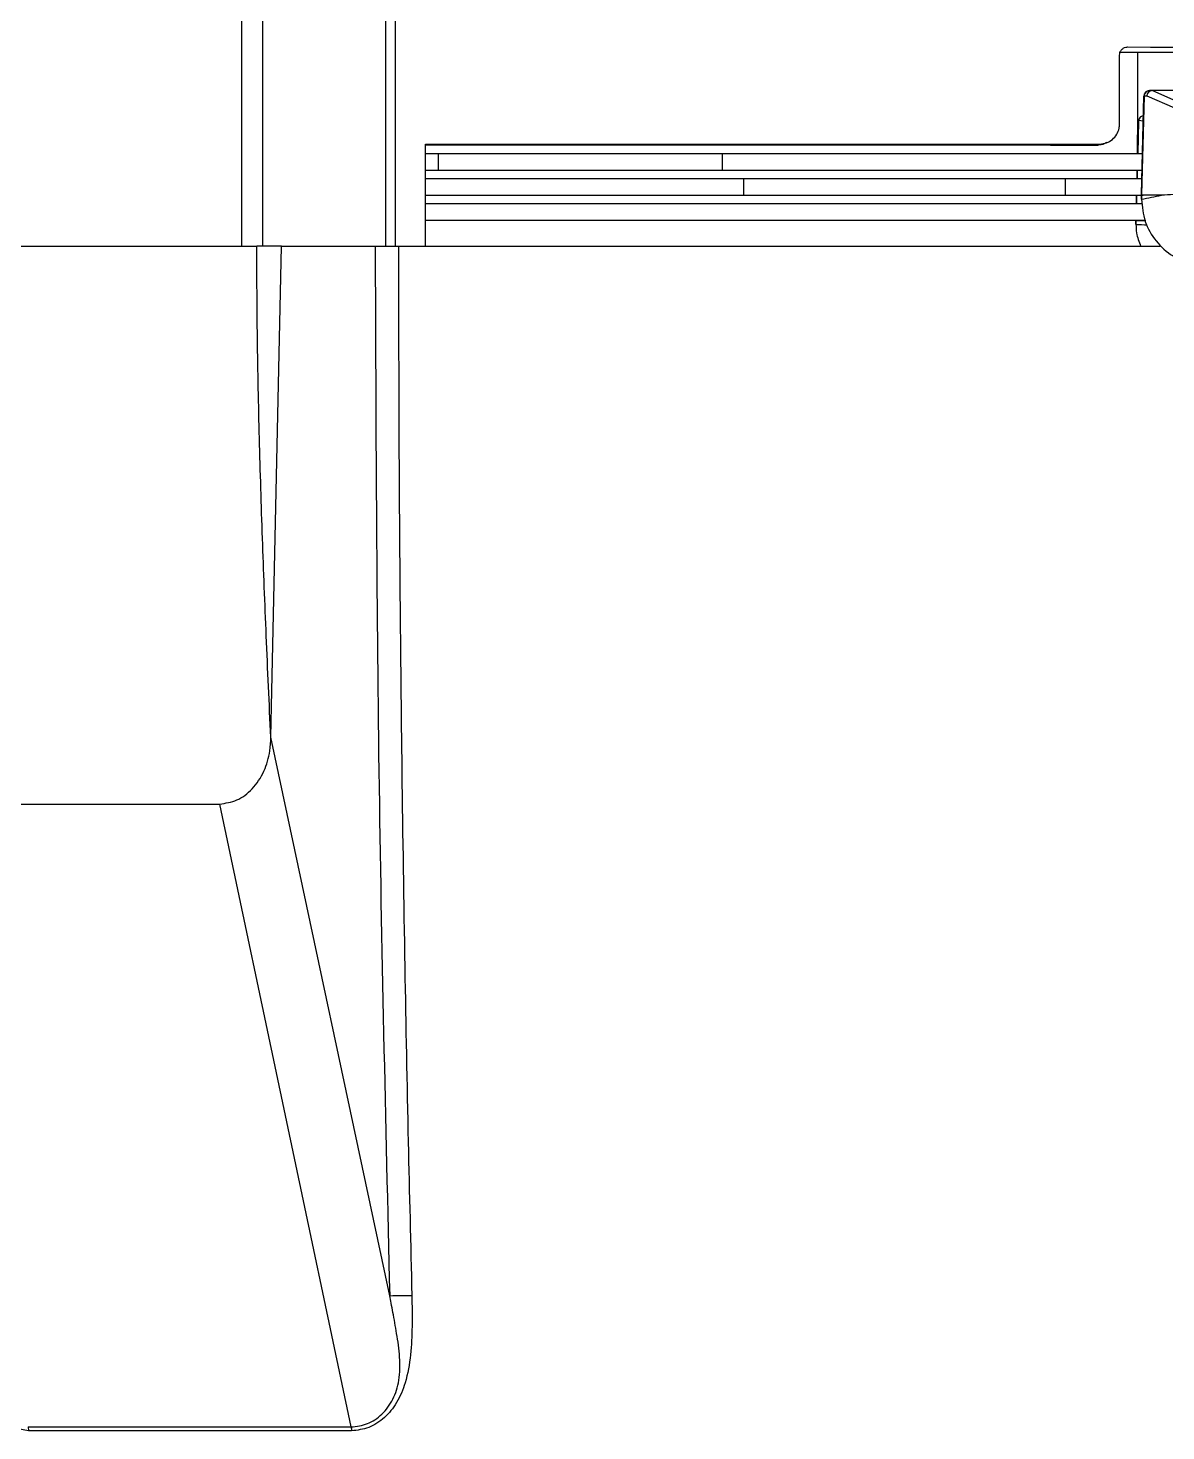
# Model space of a CAD drawing. Extents: x 6 to 134, y 3 to 97.
# Drawn here: x 54.594 to 56.633, y 10.718 to 13.232 of the extents above; entities that cross this region are included whole.
import ezdxf

# ---------------------------------------------------------------- set-up
doc = ezdxf.new("R2010")
doc.units = 0
doc.header["$MEASUREMENT"] = 0
doc.layers.add('OBJECT', color=7, linetype='CONTINUOUS')

msp = doc.modelspace()

# ---------------------------------------------------------------- linework, layer by layer
at = {"layer": 'OBJECT'}
for p, q in [((54.9769, 12.8414), (54.9769, 13.9178)), ((55.0141, 13.9175), (55.0141, 12.8414)), ((55.2352, 12.8414), (55.2352, 13.9148)), ((55.2522, 13.9147), (55.2522, 12.8414)), ((57.8869, 13.1884), (56.5496, 13.1884)), ((56.5502, 13.0595), (56.5502, 13.1834)), ((56.5824, 13.1884), (56.5824, 13.041)), ((56.5894, 12.934), (56.594, 13.1102)), ((56.5941, 13.1102), (56.5896, 12.934)), ((56.594, 13.1102), (56.5941, 13.1102)), ((56.5941, 13.1105), (56.599, 13.1105)), ((56.599, 13.1105), (56.6486, 13.0889)), ((56.6041, 13.1199), (56.604, 13.1199)), ((56.609, 13.1199), (56.6041, 13.1199)), ((56.6585, 13.0983), (56.6089, 13.1199)), ((56.7239, 13.1199), (56.609, 13.1199)), ((56.5843, 13.0653), (56.5828, 13.0073)), ((56.5829, 13.0073), (56.5844, 13.0653)), ((56.5844, 13.0653), (56.5843, 13.0653)), ((56.5928, 13.065), (56.5845, 13.0667)), ((55.3063, 13.0243), (56.5148, 13.0243)), ((55.3063, 12.8414), (55.3063, 13.0243)), ((56.5271, 13.0264), (56.531, 13.0284)), ((56.5824, 13.0073), (56.5824, 13.041)), ((55.3063, 13.0073), (55.329, 13.0073)), ((56.4264, 13.0225), (55.3069, 13.0225)), ((55.329, 13.0073), (55.329, 12.9773)), ((55.329, 13.0073), (55.8381, 13.0073)), ((55.8381, 13.0073), (55.8381, 12.9773)), ((55.8381, 13.0073), (56.5913, 13.0073)), ((56.4979, 13.0225), (56.5111, 13.0225)), ((55.3063, 12.9773), (55.329, 12.9773)), ((55.329, 12.9773), (55.8381, 12.9773)), ((55.8381, 12.9773), (56.5906, 12.9773)), ((56.582, 12.9773), (56.5816, 12.9624)), ((56.5817, 12.9624), (56.5821, 12.9773)), ((55.3063, 12.9624), (55.8764, 12.9624)), ((55.8764, 12.9624), (55.8764, 12.9324)), ((55.8764, 12.9624), (56.4527, 12.9624)), ((56.4527, 12.9624), (56.4527, 12.9324)), ((56.4527, 12.9624), (56.5884, 12.9624)), ((55.3063, 12.9324), (55.8764, 12.9324)), ((55.8764, 12.9324), (56.4527, 12.9324)), ((56.4527, 12.9324), (56.5924, 12.9324)), ((56.5808, 12.9324), (56.5804, 12.9175)), ((56.5805, 12.9175), (56.5809, 12.9324)), ((56.5896, 12.934), (56.5894, 12.934)), ((56.5894, 12.9332), (56.5894, 12.9316)), ((56.5894, 12.9309), (56.5895, 12.9309)), ((56.5894, 12.9257), (56.5894, 12.9309)), ((56.5895, 12.9257), (56.5894, 12.9257)), ((56.6253, 12.9324), (56.5895, 12.9324)), ((56.5895, 12.9309), (56.5895, 12.9257)), ((55.3063, 12.9175), (56.5899, 12.9175)), ((55.3063, 12.8875), (56.5973, 12.8875)), ((56.5797, 12.886), (56.5796, 12.886)), ((56.5796, 12.886), (56.5796, 12.8808)), ((56.5796, 12.8808), (56.5797, 12.8808)), ((56.5797, 12.8867), (56.5798, 12.8875)), ((56.5976, 12.8867), (56.5797, 12.8867)), ((56.5797, 12.8808), (56.5797, 12.886)), ((54.4808, 12.8414), (55.004, 12.8414)), ((55.0291, 11.9614), (55.0485, 12.8414)), ((55.0485, 12.8414), (55.2162, 12.8414)), ((55.2579, 12.8414), (56.6233, 12.8414)), ((55.2422, 10.9602), (55.0291, 11.9614)), ((54.5487, 11.8414), (54.9376, 11.8414)), ((55.1732, 10.7249), (54.9376, 11.8414)), ((54.594, 10.7249), (54.5946, 10.7178))]:
    msp.add_line(p, q, dxfattribs=at)
at = {"layer": 'OBJECT', "flags": 128}
msp.add_lwpolyline([(56.5111, 13.0225), (56.5137, 13.0238), (56.5148, 13.0243)], dxfattribs=at)
at = {"layer": 'OBJECT'}
for centre, major_axis, ratio, start_param, end_param in [((57.2094, 13.3133), (3.36, -0.0003), 0.034921, 4.519502, 4.910257), ((56.604, 13.1099), (0.00027, 0.01), 0.995313, 1.431187, 1.571788), ((56.6041, 13.1099), (0, 0.01), 0.999923, 0, 1.518436), ((56.6042, 13.1099), (0.0101, -0.0003), 0.989879, 3.115745, 3.141925), ((56.6089, 13.1099), (0.00204, 0.00979), 0.991895, 0.210094, 1.722176), ((56.6325, 13.1099), (0.0255, -0.0094), 0.136222, 2.786419, 2.792773), ((56.5943, 13.065), (0.01, 0), 0.999924, 1.570796, 3.089233), ((56.5942, 13.065), (0.00027, 0.01), 0.989774, 1.544675, 1.570855), ((56.5944, 13.065), (0.01, -0.0003), 0.995336, 3.00212, 3.142721), ((56.7088, 12.9309), (0.0033, 0.12), 0.995313, 1.571788, 1.578305), ((56.7088, 12.9309), (0, 0.12), 0.99532, 1.564286, 1.570796), ((56.7088, 12.9257), (0, 0.12), 0.99532, 1.570796, 1.575001), ((56.7107, 12.9309), (0.1212, -0.0032), 0.989879, 3.141925, 3.155014), ((56.0911, 14.9949), (2.3651, 0), 0.895193, 4.924724, 4.940236), ((56.7107, 12.9309), (0.1212, 0), 0.989893, 3.128502, 3.141593), ((56.7107, 12.9257), (0.1212, 0), 0.989893, 3.141593, 3.144933), ((56.6984, 12.886), (0, 0.12), 0.989788, 1.557705, 1.570796), ((56.6984, 12.8808), (0, 0.12), 0.989788, 1.570796, 1.574137), ((56.7003, 12.886), (0.1206, 0), 0.995343, 3.135082, 3.141593), ((56.7003, 12.8808), (0.1206, 0), 0.995343, 3.141593, 3.145797), ((56.6761, 14.95), (2.1226, 0), 0.976119, 4.666998, 4.676442)]:
    msp.add_ellipse(centre, major_axis=major_axis, ratio=ratio, start_param=start_param, end_param=end_param, dxfattribs=at)
for points, knots in [([(56.5502, 13.1834), (56.5504, 13.185), (56.5507, 13.1883), (56.5532, 13.1927), (56.5569, 13.196), (56.5611, 13.198), (56.5641, 13.1982), (56.5653, 13.1982)], [0, 0, 0, 0, 0.207091, 0.414136, 0.622728, 0.836214, 1, 1, 1, 1]), ([(56.604, 13.1199), (56.6032, 13.1199), (56.6019, 13.1199), (56.5988, 13.1187), (56.5963, 13.1166), (56.5947, 13.114), (56.5943, 13.1123), (56.5942, 13.1116)], [0, 0, 0, 0, 0.281503, 0.477149, 0.672463, 0.878462, 1, 1, 1, 1]), ([(56.5931, 13.0749), (56.5927, 13.0748), (56.5917, 13.0748), (56.5892, 13.0738), (56.5867, 13.0717), (56.5851, 13.0691), (56.5847, 13.0674), (56.5845, 13.0667)], [0, 0, 0, 0, 0.169566, 0.395692, 0.621435, 0.859527, 1, 1, 1, 1]), ([(56.5148, 13.0243), (56.5188, 13.0247), (56.527, 13.0256), (56.5378, 13.0319), (56.5458, 13.0412), (56.5497, 13.051), (56.5501, 13.0573), (56.5502, 13.0595)], [0, 0, 0, 0, 0.222584, 0.445262, 0.665041, 0.878843, 1, 1, 1, 1]), ([(56.527, 13.0267), (56.5256, 13.0259), (56.5209, 13.023), (56.5153, 13.0227), (56.5113, 13.0225)], [0, 0, 0, 0, 0.287105, 1, 1, 1, 1]), ([(56.5824, 13.041), (56.5824, 13.0408), (56.5824, 13.0369), (56.5829, 13.0331), (56.5833, 13.0294)], [0, 0, 0, 0, 0.045986, 1, 1, 1, 1]), ([(56.5824, 13.041), (56.5824, 13.0407), (56.5824, 13.0339), (56.5828, 13.027), (56.5831, 13.0204)], [0, 0, 0, 0, 0.034949, 1, 1, 1, 1]), ([(56.4264, 13.0225), (56.4304, 13.0224), (56.4387, 13.0224), (56.4511, 13.0223), (56.4604, 13.0222), (56.4694, 13.0222), (56.478, 13.0223), (56.4884, 13.0224), (56.4968, 13.0225), (56.4979, 13.0225)], [0, 0, 0, 0, 0.152819, 0.318922, 0.483759, 0.522664, 0.667715, 0.953908, 1, 1, 1, 1]), ([(56.5895, 12.9253), (56.5909, 12.9118), (56.5936, 12.8848), (56.6144, 12.8492), (56.6441, 12.8218), (56.669, 12.8132), (56.6811, 12.8091)], [0, 0, 0, 0, 0.253584, 0.507165, 0.760847, 1, 1, 1, 1]), ([(56.7134, 12.9415), (56.7127, 12.9414), (56.7092, 12.9409), (56.6942, 12.9387), (56.6655, 12.9347), (56.6398, 12.9332), (56.6253, 12.9324)], [0, 0, 0, 0, 0.024148, 0.120739, 0.507103, 1, 1, 1, 1]), ([(56.5797, 12.8803), (56.5799, 12.8751), (56.5802, 12.8616), (56.5851, 12.8491), (56.5881, 12.8414)], [0, 0, 0, 0, 0.387173, 1, 1, 1, 1]), ([(55.0291, 11.9614), (55.0263, 12.0218), (55.0209, 12.1405), (55.0139, 12.3189), (55.0084, 12.4969), (55.0047, 12.6716), (55.0042, 12.7865), (55.004, 12.8414)], [0, 0, 0, 0, 0.2060235, 0.4048217, 0.6086378, 0.8128344, 1, 1, 1, 1]), ([(55.0485, 12.8414), (55.0417, 12.8414), (55.0282, 12.8414), (55.0132, 12.8414), (55.0059, 12.8414), (55.004, 12.8414)], [0, 0, 0, 0, 0.425022, 0.850044, 1, 1, 1, 1]), ([(55.2162, 12.8414), (55.2173, 12.5278), (55.2195, 11.9005), (55.2347, 11.2736), (55.2422, 10.9602)], [0, 0, 0, 0, 0.499998, 1, 1, 1, 1]), ([(55.2162, 12.8414), (55.2201, 12.8414), (55.2306, 12.8414), (55.2453, 12.8414), (55.2544, 12.8414), (55.2579, 12.8414)], [0, 0, 0, 0, 0.263884, 0.723096, 1, 1, 1, 1]), ([(55.2579, 12.8414), (55.258, 12.7369), (55.2583, 12.5279), (55.2603, 12.2144), (55.2638, 11.8881), (55.2688, 11.5619), (55.2748, 11.2485), (55.2797, 11.0524), (55.2819, 10.9608)], [0, 0, 0, 0, 0.166677, 0.333344, 0.500001, 0.687097, 0.853763, 1, 1, 1, 1]), ([(54.9376, 11.8414), (54.9481, 11.8429), (54.9689, 11.8459), (54.9971, 11.8671), (55.0179, 11.8982), (55.028, 11.932), (55.0288, 11.9532), (55.0291, 11.9614)], [0, 0, 0, 0, 0.217936, 0.435233, 0.661573, 0.868603, 1, 1, 1, 1]), ([(54.5946, 10.7178), (54.5864, 10.7192), (54.5701, 10.7219), (54.5481, 10.7405), (54.5298, 10.7681), (54.5132, 10.8151), (54.5049, 10.8817), (54.503, 10.9344), (54.502, 10.9608)], [0, 0, 0, 0, 0.125023, 0.25026, 0.372599, 0.500557, 0.75017, 1, 1, 1, 1]), ([(55.1732, 10.7249), (55.183, 10.7261), (55.2027, 10.7285), (55.2291, 10.7463), (55.2494, 10.7735), (55.2608, 10.8097), (55.261, 10.8505), (55.2551, 10.8911), (55.2493, 10.9233), (55.245, 10.9458), (55.2431, 10.9557), (55.2422, 10.9601)], [0, 0, 0, 0, 0.1230669, 0.2465853, 0.3690532, 0.4915375, 0.630311, 0.7724632, 0.8994107, 0.9556654, 1, 1, 1, 1]), ([(55.2819, 10.9608), (55.2822, 10.9423), (55.2828, 10.9067), (55.2803, 10.854), (55.2725, 10.8069), (55.2561, 10.7679), (55.2333, 10.7402), (55.2051, 10.7218), (55.1841, 10.7191), (55.1737, 10.7178)], [0, 0, 0, 0, 0.175155, 0.335953, 0.499736, 0.628069, 0.749937, 0.875049, 1, 1, 1, 1]), ([(55.2422, 10.9601), (55.2493, 10.9603), (55.2635, 10.9606), (55.2758, 10.9608), (55.2819, 10.9608)], [0, 0, 0, 0, 0.500003, 1, 1, 1, 1]), ([(54.594, 10.7249), (54.6815, 10.7249), (54.8565, 10.725), (55.0676, 10.7249), (55.1732, 10.7249)], [0, 0, 0, 0, 0.499778, 1, 1, 1, 1]), ([(55.1737, 10.7178), (55.0681, 10.7178), (54.8571, 10.7177), (54.6821, 10.7178), (54.5946, 10.7178)], [0, 0, 0, 0, 0.500003, 1, 1, 1, 1]), ([(55.1732, 10.7249), (55.1733, 10.7237), (55.1735, 10.7214), (55.1736, 10.719), (55.1737, 10.7178)], [0, 0, 0, 0, 0.499996, 1, 1, 1, 1])]:
    msp.add_open_spline(points, degree=3, knots=knots, dxfattribs=at)

doc.saveas('drawing.dxf')
